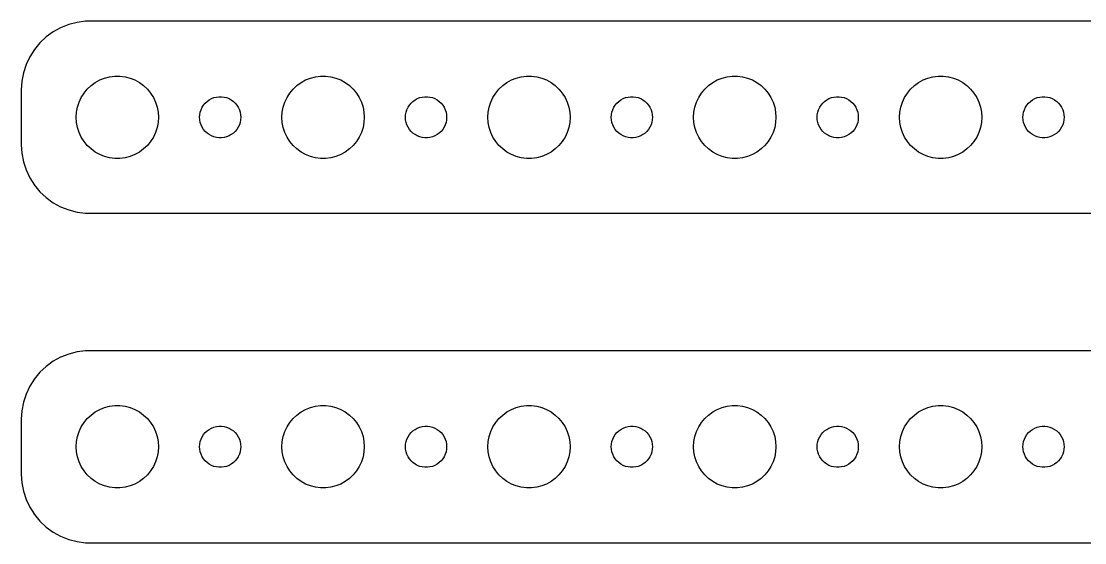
# Model space of a CAD drawing. Header units: metres. Extents: x -164 to 164, y 41 to 79.
# Drawn here: x -164.5 to -87, y 41 to 79 of the extents above; entities that cross this region are included whole.
import ezdxf

# ---------------------------------------------------------------- set-up
doc = ezdxf.new("R2010")
doc.units = ezdxf.units.M

msp = doc.modelspace()

# ---------------------------------------------------------------- linework, layer by layer
for p, q in [((-161.629, 78.5241), (-162.179, 78.2216)), ((-161.045, 78.7553), (-161.629, 78.5241)), ((-160.437, 78.9114), (-161.045, 78.7553)), ((-159.814, 78.9901), (-160.437, 78.9114)), ((159.814, 78.9901), (-159.814, 78.9901)), ((-162.687, 77.8526), (-163.145, 77.4227)), ((-162.179, 78.2216), (-162.687, 77.8526)), ((-163.545, 76.9389), (-163.882, 76.4088)), ((-163.145, 77.4227), (-163.545, 76.9389)), ((-163.882, 76.4088), (-164.149, 75.8406)), ((-164.343, 75.2434), (-164.461, 74.6267)), ((-164.149, 75.8406), (-164.343, 75.2434)), ((-164.461, 74.6267), (-164.5, 74)), ((-159.412, 74.3115), (-159.107, 74.533)), ((-159.107, 74.533), (-158.777, 74.7145)), ((-158.777, 74.7145), (-158.427, 74.8532)), ((-158.427, 74.8532), (-158.062, 74.9469)), ((-158.062, 74.9469), (-157.688, 74.9941)), ((-157.688, 74.9941), (-157.312, 74.9941)), ((-157.312, 74.9941), (-156.938, 74.9469)), ((-156.938, 74.9469), (-156.573, 74.8532)), ((-156.573, 74.8532), (-156.223, 74.7145)), ((-156.223, 74.7145), (-155.893, 74.533)), ((-155.893, 74.533), (-155.588, 74.3115)), ((-144.412, 74.3115), (-144.107, 74.533)), ((-144.107, 74.533), (-143.777, 74.7145)), ((-143.777, 74.7145), (-143.427, 74.8532)), ((-143.427, 74.8532), (-143.062, 74.9469)), ((-143.062, 74.9469), (-142.688, 74.9941)), ((-142.688, 74.9941), (-142.312, 74.9941)), ((-142.312, 74.9941), (-141.938, 74.9469)), ((-141.938, 74.9469), (-141.573, 74.8532)), ((-141.573, 74.8532), (-141.223, 74.7145)), ((-141.223, 74.7145), (-140.893, 74.533)), ((-140.893, 74.533), (-140.588, 74.3115)), ((-129.412, 74.3115), (-129.107, 74.533)), ((-129.107, 74.533), (-128.777, 74.7145)), ((-128.777, 74.7145), (-128.427, 74.8532)), ((-128.427, 74.8532), (-128.062, 74.9469)), ((-128.062, 74.9469), (-127.688, 74.9941)), ((-127.688, 74.9941), (-127.312, 74.9941)), ((-127.312, 74.9941), (-126.938, 74.9469)), ((-126.938, 74.9469), (-126.573, 74.8532)), ((-126.573, 74.8532), (-126.223, 74.7145)), ((-126.223, 74.7145), (-125.893, 74.533)), ((-125.893, 74.533), (-125.588, 74.3115)), ((-114.412, 74.3115), (-114.107, 74.533)), ((-114.107, 74.533), (-113.777, 74.7145)), ((-113.777, 74.7145), (-113.427, 74.8532)), ((-113.427, 74.8532), (-113.062, 74.9469)), ((-113.062, 74.9469), (-112.688, 74.9941)), ((-112.688, 74.9941), (-112.312, 74.9941)), ((-112.312, 74.9941), (-111.938, 74.9469)), ((-111.938, 74.9469), (-111.573, 74.8532)), ((-111.573, 74.8532), (-111.223, 74.7145)), ((-111.223, 74.7145), (-110.893, 74.533)), ((-110.893, 74.533), (-110.588, 74.3115)), ((-99.4123, 74.3115), (-99.1075, 74.533)), ((-99.1075, 74.533), (-98.7773, 74.7145)), ((-98.7773, 74.7145), (-98.427, 74.8532)), ((-98.427, 74.8532), (-98.0621, 74.9469)), ((-98.0621, 74.9469), (-97.6884, 74.9941)), ((-97.6884, 74.9941), (-97.3116, 74.9941)), ((-97.3116, 74.9941), (-96.9379, 74.9469)), ((-96.9379, 74.9469), (-96.573, 74.8532)), ((-96.573, 74.8532), (-96.2227, 74.7145)), ((-96.2227, 74.7145), (-95.8925, 74.533)), ((-95.8925, 74.533), (-95.5877, 74.3115)), ((-164.5, 74), (-164.5, 70)), ((-160.129, 73.4453), (-159.927, 73.7634)), ((-159.927, 73.7634), (-159.687, 74.0536)), ((-159.687, 74.0536), (-159.412, 74.3115)), ((-155.588, 74.3115), (-155.313, 74.0536)), ((-155.313, 74.0536), (-155.073, 73.7634)), ((-155.073, 73.7634), (-154.871, 73.4453)), ((-145.129, 73.4453), (-144.927, 73.7634)), ((-144.927, 73.7634), (-144.687, 74.0536)), ((-144.687, 74.0536), (-144.412, 74.3115)), ((-140.588, 74.3115), (-140.313, 74.0536)), ((-140.313, 74.0536), (-140.073, 73.7634)), ((-140.073, 73.7634), (-139.871, 73.4453)), ((-130.129, 73.4453), (-129.927, 73.7634)), ((-129.927, 73.7634), (-129.687, 74.0536)), ((-129.687, 74.0536), (-129.412, 74.3115)), ((-125.588, 74.3115), (-125.313, 74.0536)), ((-125.313, 74.0536), (-125.073, 73.7634)), ((-125.073, 73.7634), (-124.871, 73.4453)), ((-115.129, 73.4453), (-114.927, 73.7634)), ((-114.927, 73.7634), (-114.687, 74.0536)), ((-114.687, 74.0536), (-114.412, 74.3115)), ((-110.588, 74.3115), (-110.313, 74.0536)), ((-110.313, 74.0536), (-110.073, 73.7634)), ((-110.073, 73.7634), (-109.871, 73.4453)), ((-100.129, 73.4453), (-99.927, 73.7634)), ((-99.927, 73.7634), (-99.6869, 74.0536)), ((-99.6869, 74.0536), (-99.4123, 74.3115)), ((-95.5877, 74.3115), (-95.3131, 74.0536)), ((-95.3131, 74.0536), (-95.073, 73.7634)), ((-95.073, 73.7634), (-94.8711, 73.4453)), ((-160.406, 72.7461), (-160.289, 73.1044)), ((-160.289, 73.1044), (-160.129, 73.4453)), ((-154.871, 73.4453), (-154.711, 73.1044)), ((-154.711, 73.1044), (-154.594, 72.7461)), ((-151.314, 72.7226), (-151.214, 72.8817)), ((-151.214, 72.8817), (-151.093, 73.0268)), ((-151.093, 73.0268), (-150.956, 73.1558)), ((-150.956, 73.1558), (-150.804, 73.2665)), ((-150.804, 73.2665), (-150.639, 73.3572)), ((-150.639, 73.3572), (-150.464, 73.4266)), ((-150.464, 73.4266), (-150.281, 73.4734)), ((-150.281, 73.4734), (-150.094, 73.497)), ((-150.094, 73.497), (-149.906, 73.497)), ((-149.906, 73.497), (-149.719, 73.4734)), ((-149.719, 73.4734), (-149.536, 73.4266)), ((-149.536, 73.4266), (-149.361, 73.3572)), ((-149.361, 73.3572), (-149.196, 73.2665)), ((-149.196, 73.2665), (-149.044, 73.1558)), ((-149.044, 73.1558), (-148.907, 73.0268)), ((-148.907, 73.0268), (-148.786, 72.8817)), ((-148.786, 72.8817), (-148.686, 72.7226)), ((-145.406, 72.7461), (-145.289, 73.1044)), ((-145.289, 73.1044), (-145.129, 73.4453)), ((-139.871, 73.4453), (-139.711, 73.1044)), ((-139.711, 73.1044), (-139.594, 72.7461)), ((-136.314, 72.7226), (-136.214, 72.8817)), ((-136.214, 72.8817), (-136.093, 73.0268)), ((-136.093, 73.0268), (-135.956, 73.1558)), ((-135.956, 73.1558), (-135.804, 73.2665)), ((-135.804, 73.2665), (-135.639, 73.3572)), ((-135.639, 73.3572), (-135.464, 73.4266)), ((-135.464, 73.4266), (-135.281, 73.4734)), ((-135.281, 73.4734), (-135.094, 73.497)), ((-135.094, 73.497), (-134.906, 73.497)), ((-134.906, 73.497), (-134.719, 73.4734)), ((-134.719, 73.4734), (-134.536, 73.4266)), ((-134.536, 73.4266), (-134.361, 73.3572)), ((-134.361, 73.3572), (-134.196, 73.2665)), ((-134.196, 73.2665), (-134.044, 73.1558)), ((-134.044, 73.1558), (-133.907, 73.0268)), ((-133.907, 73.0268), (-133.786, 72.8817)), ((-133.786, 72.8817), (-133.686, 72.7226)), ((-130.406, 72.7461), (-130.289, 73.1044)), ((-130.289, 73.1044), (-130.129, 73.4453)), ((-124.871, 73.4453), (-124.711, 73.1044)), ((-124.711, 73.1044), (-124.594, 72.7461)), ((-121.314, 72.7226), (-121.214, 72.8817)), ((-121.214, 72.8817), (-121.093, 73.0268)), ((-121.093, 73.0268), (-120.956, 73.1558)), ((-120.956, 73.1558), (-120.804, 73.2665)), ((-120.804, 73.2665), (-120.639, 73.3572)), ((-120.639, 73.3572), (-120.464, 73.4266)), ((-120.464, 73.4266), (-120.281, 73.4734)), ((-120.281, 73.4734), (-120.094, 73.497)), ((-120.094, 73.497), (-119.906, 73.497)), ((-119.906, 73.497), (-119.719, 73.4734)), ((-119.719, 73.4734), (-119.536, 73.4266)), ((-119.536, 73.4266), (-119.361, 73.3572)), ((-119.361, 73.3572), (-119.196, 73.2665)), ((-119.196, 73.2665), (-119.044, 73.1558)), ((-119.044, 73.1558), (-118.907, 73.0268)), ((-118.907, 73.0268), (-118.786, 72.8817)), ((-118.786, 72.8817), (-118.686, 72.7226)), ((-115.406, 72.7461), (-115.289, 73.1044)), ((-115.289, 73.1044), (-115.129, 73.4453)), ((-109.871, 73.4453), (-109.711, 73.1044)), ((-109.711, 73.1044), (-109.594, 72.7461)), ((-106.314, 72.7226), (-106.214, 72.8817)), ((-106.214, 72.8817), (-106.093, 73.0268)), ((-106.093, 73.0268), (-105.956, 73.1558)), ((-105.956, 73.1558), (-105.804, 73.2665)), ((-105.804, 73.2665), (-105.639, 73.3572)), ((-105.639, 73.3572), (-105.464, 73.4266)), ((-105.464, 73.4266), (-105.281, 73.4734)), ((-105.281, 73.4734), (-105.094, 73.497)), ((-105.094, 73.497), (-104.906, 73.497)), ((-104.906, 73.497), (-104.719, 73.4734)), ((-104.719, 73.4734), (-104.536, 73.4266)), ((-104.536, 73.4266), (-104.361, 73.3572)), ((-104.361, 73.3572), (-104.196, 73.2665)), ((-104.196, 73.2665), (-104.044, 73.1558)), ((-104.044, 73.1558), (-103.907, 73.0268)), ((-103.907, 73.0268), (-103.786, 72.8817)), ((-103.786, 72.8817), (-103.686, 72.7226)), ((-100.406, 72.7461), (-100.289, 73.1044)), ((-100.289, 73.1044), (-100.129, 73.4453)), ((-94.8711, 73.4453), (-94.7107, 73.1044)), ((-94.7107, 73.1044), (-94.5943, 72.7461)), ((-91.3145, 72.7226), (-91.2135, 72.8817)), ((-91.2135, 72.8817), (-91.0934, 73.0268)), ((-91.0934, 73.0268), (-90.9561, 73.1558)), ((-90.9561, 73.1558), (-90.8037, 73.2665)), ((-90.8037, 73.2665), (-90.6387, 73.3572)), ((-90.6387, 73.3572), (-90.4635, 73.4266)), ((-90.4635, 73.4266), (-90.2811, 73.4734)), ((-90.2811, 73.4734), (-90.0942, 73.497)), ((-90.0942, 73.497), (-89.9058, 73.497)), ((-89.9058, 73.497), (-89.7189, 73.4734)), ((-89.7189, 73.4734), (-89.5365, 73.4266)), ((-89.5365, 73.4266), (-89.3613, 73.3572)), ((-89.3613, 73.3572), (-89.1963, 73.2665)), ((-89.1963, 73.2665), (-89.0439, 73.1558)), ((-89.0439, 73.1558), (-88.9065, 73.0268)), ((-88.9065, 73.0268), (-88.7865, 72.8817)), ((-88.7865, 72.8817), (-88.6855, 72.7226)), ((-160.5, 72), (-160.476, 72.376)), ((-160.476, 72.376), (-160.406, 72.7461)), ((-154.594, 72.7461), (-154.524, 72.376)), ((-154.524, 72.376), (-154.5, 72)), ((-151.5, 72), (-151.488, 72.188)), ((-151.488, 72.188), (-151.453, 72.373)), ((-151.453, 72.373), (-151.395, 72.5522)), ((-151.395, 72.5522), (-151.314, 72.7226)), ((-148.686, 72.7226), (-148.605, 72.5522)), ((-148.605, 72.5522), (-148.547, 72.373)), ((-148.547, 72.373), (-148.512, 72.188)), ((-148.512, 72.188), (-148.5, 72)), ((-145.5, 72), (-145.476, 72.376)), ((-145.476, 72.376), (-145.406, 72.7461)), ((-139.594, 72.7461), (-139.524, 72.376)), ((-139.524, 72.376), (-139.5, 72)), ((-136.5, 72), (-136.488, 72.188)), ((-136.488, 72.188), (-136.453, 72.373)), ((-136.453, 72.373), (-136.395, 72.5522)), ((-136.395, 72.5522), (-136.314, 72.7226)), ((-133.686, 72.7226), (-133.605, 72.5522)), ((-133.605, 72.5522), (-133.547, 72.373)), ((-133.547, 72.373), (-133.512, 72.188)), ((-133.512, 72.188), (-133.5, 72)), ((-130.5, 72), (-130.476, 72.376)), ((-130.476, 72.376), (-130.406, 72.7461)), ((-124.594, 72.7461), (-124.524, 72.376)), ((-124.524, 72.376), (-124.5, 72)), ((-121.5, 72), (-121.488, 72.188)), ((-121.488, 72.188), (-121.453, 72.373)), ((-121.453, 72.373), (-121.395, 72.5522)), ((-121.395, 72.5522), (-121.314, 72.7226)), ((-118.686, 72.7226), (-118.605, 72.5522)), ((-118.605, 72.5522), (-118.547, 72.373)), ((-118.547, 72.373), (-118.512, 72.188)), ((-118.512, 72.188), (-118.5, 72)), ((-115.5, 72), (-115.476, 72.376)), ((-115.476, 72.376), (-115.406, 72.7461)), ((-109.594, 72.7461), (-109.524, 72.376)), ((-109.524, 72.376), (-109.5, 72)), ((-106.5, 72), (-106.488, 72.188)), ((-106.488, 72.188), (-106.453, 72.373)), ((-106.453, 72.373), (-106.395, 72.5522)), ((-106.395, 72.5522), (-106.314, 72.7226)), ((-103.686, 72.7226), (-103.605, 72.5522)), ((-103.605, 72.5522), (-103.547, 72.373)), ((-103.547, 72.373), (-103.512, 72.188)), ((-103.512, 72.188), (-103.5, 72)), ((-100.5, 72), (-100.476, 72.376)), ((-100.476, 72.376), (-100.406, 72.7461)), ((-94.5943, 72.7461), (-94.5237, 72.376)), ((-94.5237, 72.376), (-94.5, 72)), ((-91.5, 72), (-91.4882, 72.188)), ((-91.4882, 72.188), (-91.4529, 72.373)), ((-91.4529, 72.373), (-91.3947, 72.5522)), ((-91.3947, 72.5522), (-91.3145, 72.7226)), ((-88.6855, 72.7226), (-88.6053, 72.5522)), ((-88.6053, 72.5522), (-88.5471, 72.373)), ((-88.5471, 72.373), (-88.5118, 72.188)), ((-88.5118, 72.188), (-88.5, 72)), ((-160.476, 71.624), (-160.5, 72)), ((-160.406, 71.2539), (-160.476, 71.624)), ((-154.524, 71.624), (-154.594, 71.2539)), ((-154.5, 72), (-154.524, 71.624)), ((-151.488, 71.812), (-151.5, 72)), ((-151.453, 71.627), (-151.488, 71.812)), ((-151.395, 71.4478), (-151.453, 71.627)), ((-151.314, 71.2774), (-151.395, 71.4478)), ((-148.605, 71.4478), (-148.686, 71.2774)), ((-148.547, 71.627), (-148.605, 71.4478)), ((-148.512, 71.812), (-148.547, 71.627)), ((-148.5, 72), (-148.512, 71.812)), ((-145.476, 71.624), (-145.5, 72)), ((-145.406, 71.2539), (-145.476, 71.624)), ((-139.524, 71.624), (-139.594, 71.2539)), ((-139.5, 72), (-139.524, 71.624)), ((-136.488, 71.812), (-136.5, 72)), ((-136.453, 71.627), (-136.488, 71.812)), ((-136.395, 71.4478), (-136.453, 71.627)), ((-136.314, 71.2774), (-136.395, 71.4478)), ((-133.605, 71.4478), (-133.686, 71.2774)), ((-133.547, 71.627), (-133.605, 71.4478)), ((-133.512, 71.812), (-133.547, 71.627)), ((-133.5, 72), (-133.512, 71.812)), ((-130.476, 71.624), (-130.5, 72)), ((-130.406, 71.2539), (-130.476, 71.624)), ((-124.524, 71.624), (-124.594, 71.2539)), ((-124.5, 72), (-124.524, 71.624)), ((-121.488, 71.812), (-121.5, 72)), ((-121.453, 71.627), (-121.488, 71.812)), ((-121.395, 71.4478), (-121.453, 71.627)), ((-121.314, 71.2774), (-121.395, 71.4478)), ((-118.605, 71.4478), (-118.686, 71.2774)), ((-118.547, 71.627), (-118.605, 71.4478)), ((-118.512, 71.812), (-118.547, 71.627)), ((-118.5, 72), (-118.512, 71.812)), ((-115.476, 71.624), (-115.5, 72)), ((-115.406, 71.2539), (-115.476, 71.624)), ((-109.524, 71.624), (-109.594, 71.2539)), ((-109.5, 72), (-109.524, 71.624)), ((-106.488, 71.812), (-106.5, 72)), ((-106.453, 71.627), (-106.488, 71.812)), ((-106.395, 71.4478), (-106.453, 71.627)), ((-106.314, 71.2774), (-106.395, 71.4478)), ((-103.605, 71.4478), (-103.686, 71.2774)), ((-103.547, 71.627), (-103.605, 71.4478)), ((-103.512, 71.812), (-103.547, 71.627)), ((-103.5, 72), (-103.512, 71.812)), ((-100.476, 71.624), (-100.5, 72)), ((-100.406, 71.2539), (-100.476, 71.624)), ((-94.5237, 71.624), (-94.5943, 71.2539)), ((-94.5, 72), (-94.5237, 71.624)), ((-91.4882, 71.812), (-91.5, 72)), ((-91.4529, 71.627), (-91.4882, 71.812)), ((-91.3947, 71.4478), (-91.4529, 71.627)), ((-91.3145, 71.2774), (-91.3947, 71.4478)), ((-88.6053, 71.4478), (-88.6855, 71.2774)), ((-88.5471, 71.627), (-88.6053, 71.4478)), ((-88.5118, 71.812), (-88.5471, 71.627)), ((-88.5, 72), (-88.5118, 71.812)), ((-160.289, 70.8956), (-160.406, 71.2539)), ((-160.129, 70.5547), (-160.289, 70.8956)), ((-159.927, 70.2366), (-160.129, 70.5547)), ((-154.871, 70.5547), (-155.073, 70.2366)), ((-154.711, 70.8956), (-154.871, 70.5547)), ((-154.594, 71.2539), (-154.711, 70.8956)), ((-151.214, 71.1183), (-151.314, 71.2774)), ((-151.093, 70.9732), (-151.214, 71.1183)), ((-150.956, 70.8442), (-151.093, 70.9732)), ((-150.804, 70.7335), (-150.956, 70.8442)), ((-150.639, 70.6428), (-150.804, 70.7335)), ((-150.464, 70.5734), (-150.639, 70.6428)), ((-150.281, 70.5266), (-150.464, 70.5734)), ((-150.094, 70.503), (-150.281, 70.5266)), ((-149.719, 70.5266), (-149.906, 70.503)), ((-149.536, 70.5734), (-149.719, 70.5266)), ((-149.361, 70.6428), (-149.536, 70.5734)), ((-149.196, 70.7335), (-149.361, 70.6428)), ((-149.044, 70.8442), (-149.196, 70.7335)), ((-148.907, 70.9732), (-149.044, 70.8442)), ((-148.786, 71.1183), (-148.907, 70.9732)), ((-148.686, 71.2774), (-148.786, 71.1183)), ((-145.289, 70.8956), (-145.406, 71.2539)), ((-145.129, 70.5547), (-145.289, 70.8956)), ((-144.927, 70.2366), (-145.129, 70.5547)), ((-139.871, 70.5547), (-140.073, 70.2366)), ((-139.711, 70.8956), (-139.871, 70.5547)), ((-139.594, 71.2539), (-139.711, 70.8956)), ((-136.214, 71.1183), (-136.314, 71.2774)), ((-136.093, 70.9732), (-136.214, 71.1183)), ((-135.956, 70.8442), (-136.093, 70.9732)), ((-135.804, 70.7335), (-135.956, 70.8442)), ((-135.639, 70.6428), (-135.804, 70.7335)), ((-135.464, 70.5734), (-135.639, 70.6428)), ((-135.281, 70.5266), (-135.464, 70.5734)), ((-135.094, 70.503), (-135.281, 70.5266)), ((-134.719, 70.5266), (-134.906, 70.503)), ((-134.536, 70.5734), (-134.719, 70.5266)), ((-134.361, 70.6428), (-134.536, 70.5734)), ((-134.196, 70.7335), (-134.361, 70.6428)), ((-134.044, 70.8442), (-134.196, 70.7335)), ((-133.907, 70.9732), (-134.044, 70.8442)), ((-133.786, 71.1183), (-133.907, 70.9732)), ((-133.686, 71.2774), (-133.786, 71.1183)), ((-130.289, 70.8956), (-130.406, 71.2539)), ((-130.129, 70.5547), (-130.289, 70.8956)), ((-129.927, 70.2366), (-130.129, 70.5547)), ((-124.871, 70.5547), (-125.073, 70.2366)), ((-124.711, 70.8956), (-124.871, 70.5547)), ((-124.594, 71.2539), (-124.711, 70.8956)), ((-121.214, 71.1183), (-121.314, 71.2774)), ((-121.093, 70.9732), (-121.214, 71.1183)), ((-120.956, 70.8442), (-121.093, 70.9732)), ((-120.804, 70.7335), (-120.956, 70.8442)), ((-120.639, 70.6428), (-120.804, 70.7335)), ((-120.464, 70.5734), (-120.639, 70.6428)), ((-120.281, 70.5266), (-120.464, 70.5734)), ((-120.094, 70.503), (-120.281, 70.5266)), ((-119.719, 70.5266), (-119.906, 70.503)), ((-119.536, 70.5734), (-119.719, 70.5266)), ((-119.361, 70.6428), (-119.536, 70.5734)), ((-119.196, 70.7335), (-119.361, 70.6428)), ((-119.044, 70.8442), (-119.196, 70.7335)), ((-118.907, 70.9732), (-119.044, 70.8442)), ((-118.786, 71.1183), (-118.907, 70.9732)), ((-118.686, 71.2774), (-118.786, 71.1183)), ((-115.289, 70.8956), (-115.406, 71.2539)), ((-115.129, 70.5547), (-115.289, 70.8956)), ((-114.927, 70.2366), (-115.129, 70.5547)), ((-109.871, 70.5547), (-110.073, 70.2366)), ((-109.711, 70.8956), (-109.871, 70.5547)), ((-109.594, 71.2539), (-109.711, 70.8956)), ((-106.214, 71.1183), (-106.314, 71.2774)), ((-106.093, 70.9732), (-106.214, 71.1183)), ((-105.956, 70.8442), (-106.093, 70.9732)), ((-105.804, 70.7335), (-105.956, 70.8442)), ((-105.639, 70.6428), (-105.804, 70.7335)), ((-105.464, 70.5734), (-105.639, 70.6428)), ((-105.281, 70.5266), (-105.464, 70.5734)), ((-105.094, 70.503), (-105.281, 70.5266)), ((-104.719, 70.5266), (-104.906, 70.503)), ((-104.536, 70.5734), (-104.719, 70.5266)), ((-104.361, 70.6428), (-104.536, 70.5734)), ((-104.196, 70.7335), (-104.361, 70.6428)), ((-104.044, 70.8442), (-104.196, 70.7335)), ((-103.907, 70.9732), (-104.044, 70.8442)), ((-103.786, 71.1183), (-103.907, 70.9732)), ((-103.686, 71.2774), (-103.786, 71.1183)), ((-100.289, 70.8956), (-100.406, 71.2539)), ((-100.129, 70.5547), (-100.289, 70.8956)), ((-99.927, 70.2366), (-100.129, 70.5547)), ((-94.8711, 70.5547), (-95.073, 70.2366)), ((-94.7107, 70.8956), (-94.8711, 70.5547)), ((-94.5943, 71.2539), (-94.7107, 70.8956)), ((-91.2135, 71.1183), (-91.3145, 71.2774)), ((-91.0934, 70.9732), (-91.2135, 71.1183)), ((-90.9561, 70.8442), (-91.0934, 70.9732)), ((-90.8037, 70.7335), (-90.9561, 70.8442)), ((-90.6387, 70.6428), (-90.8037, 70.7335)), ((-90.4635, 70.5734), (-90.6387, 70.6428)), ((-90.2811, 70.5266), (-90.4635, 70.5734)), ((-90.0942, 70.503), (-90.2811, 70.5266)), ((-89.7189, 70.5266), (-89.9058, 70.503)), ((-89.5365, 70.5734), (-89.7189, 70.5266)), ((-89.3613, 70.6428), (-89.5365, 70.5734)), ((-89.1963, 70.7335), (-89.3613, 70.6428)), ((-89.0439, 70.8442), (-89.1963, 70.7335)), ((-88.9065, 70.9732), (-89.0439, 70.8442)), ((-88.7865, 71.1183), (-88.9065, 70.9732)), ((-88.6855, 71.2774), (-88.7865, 71.1183)), ((-164.5, 70), (-164.461, 69.3733)), ((-159.687, 69.9464), (-159.927, 70.2366)), ((-159.412, 69.6885), (-159.687, 69.9464)), ((-155.313, 69.9464), (-155.588, 69.6885)), ((-155.073, 70.2366), (-155.313, 69.9464)), ((-149.906, 70.503), (-150.094, 70.503)), ((-144.687, 69.9464), (-144.927, 70.2366)), ((-144.412, 69.6885), (-144.687, 69.9464)), ((-140.313, 69.9464), (-140.588, 69.6885)), ((-140.073, 70.2366), (-140.313, 69.9464)), ((-134.906, 70.503), (-135.094, 70.503)), ((-129.687, 69.9464), (-129.927, 70.2366)), ((-129.412, 69.6885), (-129.687, 69.9464)), ((-125.313, 69.9464), (-125.588, 69.6885)), ((-125.073, 70.2366), (-125.313, 69.9464)), ((-119.906, 70.503), (-120.094, 70.503)), ((-114.687, 69.9464), (-114.927, 70.2366)), ((-114.412, 69.6885), (-114.687, 69.9464)), ((-110.313, 69.9464), (-110.588, 69.6885)), ((-110.073, 70.2366), (-110.313, 69.9464)), ((-104.906, 70.503), (-105.094, 70.503)), ((-99.6869, 69.9464), (-99.927, 70.2366)), ((-99.4123, 69.6885), (-99.6869, 69.9464)), ((-95.3131, 69.9464), (-95.5877, 69.6885)), ((-95.073, 70.2366), (-95.3131, 69.9464)), ((-89.9058, 70.503), (-90.0942, 70.503)), ((-164.461, 69.3733), (-164.343, 68.7566)), ((-159.107, 69.467), (-159.412, 69.6885)), ((-158.777, 69.2855), (-159.107, 69.467)), ((-158.427, 69.1468), (-158.777, 69.2855)), ((-158.062, 69.0531), (-158.427, 69.1468)), ((-157.688, 69.0059), (-158.062, 69.0531)), ((-157.312, 69.0059), (-157.688, 69.0059)), ((-156.938, 69.0531), (-157.312, 69.0059)), ((-156.573, 69.1468), (-156.938, 69.0531)), ((-156.223, 69.2855), (-156.573, 69.1468)), ((-155.893, 69.467), (-156.223, 69.2855)), ((-155.588, 69.6885), (-155.893, 69.467)), ((-144.107, 69.467), (-144.412, 69.6885)), ((-143.777, 69.2855), (-144.107, 69.467)), ((-143.427, 69.1468), (-143.777, 69.2855)), ((-143.062, 69.0531), (-143.427, 69.1468)), ((-142.688, 69.0059), (-143.062, 69.0531)), ((-142.312, 69.0059), (-142.688, 69.0059)), ((-141.938, 69.0531), (-142.312, 69.0059)), ((-141.573, 69.1468), (-141.938, 69.0531)), ((-141.223, 69.2855), (-141.573, 69.1468)), ((-140.893, 69.467), (-141.223, 69.2855)), ((-140.588, 69.6885), (-140.893, 69.467)), ((-129.107, 69.467), (-129.412, 69.6885)), ((-128.777, 69.2855), (-129.107, 69.467)), ((-128.427, 69.1468), (-128.777, 69.2855)), ((-128.062, 69.0531), (-128.427, 69.1468)), ((-127.688, 69.0059), (-128.062, 69.0531)), ((-127.312, 69.0059), (-127.688, 69.0059)), ((-126.938, 69.0531), (-127.312, 69.0059)), ((-126.573, 69.1468), (-126.938, 69.0531)), ((-126.223, 69.2855), (-126.573, 69.1468)), ((-125.893, 69.467), (-126.223, 69.2855)), ((-125.588, 69.6885), (-125.893, 69.467)), ((-114.107, 69.467), (-114.412, 69.6885)), ((-113.777, 69.2855), (-114.107, 69.467)), ((-113.427, 69.1468), (-113.777, 69.2855)), ((-113.062, 69.0531), (-113.427, 69.1468)), ((-112.688, 69.0059), (-113.062, 69.0531)), ((-112.312, 69.0059), (-112.688, 69.0059)), ((-111.938, 69.0531), (-112.312, 69.0059)), ((-111.573, 69.1468), (-111.938, 69.0531)), ((-111.223, 69.2855), (-111.573, 69.1468)), ((-110.893, 69.467), (-111.223, 69.2855)), ((-110.588, 69.6885), (-110.893, 69.467)), ((-99.1075, 69.467), (-99.4123, 69.6885)), ((-98.7773, 69.2855), (-99.1075, 69.467)), ((-98.427, 69.1468), (-98.7773, 69.2855)), ((-98.0621, 69.0531), (-98.427, 69.1468)), ((-97.6884, 69.0059), (-98.0621, 69.0531)), ((-97.3116, 69.0059), (-97.6884, 69.0059)), ((-96.9379, 69.0531), (-97.3116, 69.0059)), ((-96.573, 69.1468), (-96.9379, 69.0531)), ((-96.2227, 69.2855), (-96.573, 69.1468)), ((-95.8925, 69.467), (-96.2227, 69.2855)), ((-95.5877, 69.6885), (-95.8925, 69.467)), ((-164.343, 68.7566), (-164.149, 68.1594)), ((-164.149, 68.1594), (-163.882, 67.5912)), ((-163.882, 67.5912), (-163.545, 67.0611)), ((-163.545, 67.0611), (-163.145, 66.5773)), ((-163.145, 66.5773), (-162.687, 66.1474)), ((-162.687, 66.1474), (-162.179, 65.7784)), ((-162.179, 65.7784), (-161.629, 65.4759)), ((-161.629, 65.4759), (-161.045, 65.2447)), ((-161.045, 65.2447), (-160.437, 65.0886)), ((-160.437, 65.0886), (-159.814, 65.0099)), ((-159.814, 65.0099), (159.814, 65.0099)), ((-161.629, 54.5241), (-162.179, 54.2216)), ((-161.045, 54.7553), (-161.629, 54.5241)), ((-160.437, 54.9114), (-161.045, 54.7553)), ((-159.814, 54.9901), (-160.437, 54.9114)), ((159.814, 54.9901), (-159.814, 54.9901)), ((-162.687, 53.8526), (-163.145, 53.4227)), ((-162.179, 54.2216), (-162.687, 53.8526)), ((-163.545, 52.9389), (-163.882, 52.4088)), ((-163.145, 53.4227), (-163.545, 52.9389)), ((-163.882, 52.4088), (-164.149, 51.8406)), ((-164.343, 51.2434), (-164.461, 50.6267)), ((-164.149, 51.8406), (-164.343, 51.2434)), ((-164.461, 50.6267), (-164.5, 50)), ((-159.412, 50.3115), (-159.107, 50.533)), ((-159.107, 50.533), (-158.777, 50.7145)), ((-158.777, 50.7145), (-158.427, 50.8532)), ((-158.427, 50.8532), (-158.062, 50.9469)), ((-158.062, 50.9469), (-157.688, 50.9941)), ((-157.688, 50.9941), (-157.312, 50.9941)), ((-157.312, 50.9941), (-156.938, 50.9469)), ((-156.938, 50.9469), (-156.573, 50.8532)), ((-156.573, 50.8532), (-156.223, 50.7145)), ((-156.223, 50.7145), (-155.893, 50.533)), ((-155.893, 50.533), (-155.588, 50.3115)), ((-144.412, 50.3115), (-144.107, 50.533)), ((-144.107, 50.533), (-143.777, 50.7145)), ((-143.777, 50.7145), (-143.427, 50.8532)), ((-143.427, 50.8532), (-143.062, 50.9469)), ((-143.062, 50.9469), (-142.688, 50.9941)), ((-142.688, 50.9941), (-142.312, 50.9941)), ((-142.312, 50.9941), (-141.938, 50.9469)), ((-141.938, 50.9469), (-141.573, 50.8532)), ((-141.573, 50.8532), (-141.223, 50.7145)), ((-141.223, 50.7145), (-140.893, 50.533)), ((-140.893, 50.533), (-140.588, 50.3115)), ((-129.412, 50.3115), (-129.107, 50.533)), ((-129.107, 50.533), (-128.777, 50.7145)), ((-128.777, 50.7145), (-128.427, 50.8532)), ((-128.427, 50.8532), (-128.062, 50.9469)), ((-128.062, 50.9469), (-127.688, 50.9941)), ((-127.688, 50.9941), (-127.312, 50.9941)), ((-127.312, 50.9941), (-126.938, 50.9469)), ((-126.938, 50.9469), (-126.573, 50.8532)), ((-126.573, 50.8532), (-126.223, 50.7145)), ((-126.223, 50.7145), (-125.893, 50.533)), ((-125.893, 50.533), (-125.588, 50.3115)), ((-114.412, 50.3115), (-114.107, 50.533)), ((-114.107, 50.533), (-113.777, 50.7145)), ((-113.777, 50.7145), (-113.427, 50.8532)), ((-113.427, 50.8532), (-113.062, 50.9469)), ((-113.062, 50.9469), (-112.688, 50.9941)), ((-112.688, 50.9941), (-112.312, 50.9941)), ((-112.312, 50.9941), (-111.938, 50.9469)), ((-111.938, 50.9469), (-111.573, 50.8532)), ((-111.573, 50.8532), (-111.223, 50.7145)), ((-111.223, 50.7145), (-110.893, 50.533)), ((-110.893, 50.533), (-110.588, 50.3115)), ((-99.4123, 50.3115), (-99.1075, 50.533)), ((-99.1075, 50.533), (-98.7773, 50.7145)), ((-98.7773, 50.7145), (-98.427, 50.8532)), ((-98.427, 50.8532), (-98.0621, 50.9469)), ((-98.0621, 50.9469), (-97.6884, 50.9941)), ((-97.6884, 50.9941), (-97.3116, 50.9941)), ((-97.3116, 50.9941), (-96.9379, 50.9469)), ((-96.9379, 50.9469), (-96.573, 50.8532)), ((-96.573, 50.8532), (-96.2227, 50.7145)), ((-96.2227, 50.7145), (-95.8925, 50.533)), ((-95.8925, 50.533), (-95.5877, 50.3115)), ((-164.5, 50), (-164.5, 46)), ((-160.129, 49.4453), (-159.927, 49.7634)), ((-159.927, 49.7634), (-159.687, 50.0536)), ((-159.687, 50.0536), (-159.412, 50.3115)), ((-155.588, 50.3115), (-155.313, 50.0536)), ((-155.313, 50.0536), (-155.073, 49.7634)), ((-155.073, 49.7634), (-154.871, 49.4453)), ((-145.129, 49.4453), (-144.927, 49.7634)), ((-144.927, 49.7634), (-144.687, 50.0536)), ((-144.687, 50.0536), (-144.412, 50.3115)), ((-140.588, 50.3115), (-140.313, 50.0536)), ((-140.313, 50.0536), (-140.073, 49.7634)), ((-140.073, 49.7634), (-139.871, 49.4453)), ((-130.129, 49.4453), (-129.927, 49.7634)), ((-129.927, 49.7634), (-129.687, 50.0536)), ((-129.687, 50.0536), (-129.412, 50.3115)), ((-125.588, 50.3115), (-125.313, 50.0536)), ((-125.313, 50.0536), (-125.073, 49.7634)), ((-125.073, 49.7634), (-124.871, 49.4453)), ((-115.129, 49.4453), (-114.927, 49.7634)), ((-114.927, 49.7634), (-114.687, 50.0536)), ((-114.687, 50.0536), (-114.412, 50.3115)), ((-110.588, 50.3115), (-110.313, 50.0536)), ((-110.313, 50.0536), (-110.073, 49.7634)), ((-110.073, 49.7634), (-109.871, 49.4453)), ((-100.129, 49.4453), (-99.927, 49.7634)), ((-99.927, 49.7634), (-99.6869, 50.0536)), ((-99.6869, 50.0536), (-99.4123, 50.3115)), ((-95.5877, 50.3115), (-95.3131, 50.0536)), ((-95.3131, 50.0536), (-95.073, 49.7634)), ((-95.073, 49.7634), (-94.8711, 49.4453)), ((-160.406, 48.7461), (-160.289, 49.1044)), ((-160.289, 49.1044), (-160.129, 49.4453)), ((-154.871, 49.4453), (-154.711, 49.1044)), ((-154.711, 49.1044), (-154.594, 48.7461)), ((-151.314, 48.7226), (-151.214, 48.8817)), ((-151.214, 48.8817), (-151.093, 49.0268)), ((-151.093, 49.0268), (-150.956, 49.1558)), ((-150.956, 49.1558), (-150.804, 49.2665)), ((-150.804, 49.2665), (-150.639, 49.3572)), ((-150.639, 49.3572), (-150.464, 49.4266)), ((-150.464, 49.4266), (-150.281, 49.4734)), ((-150.281, 49.4734), (-150.094, 49.497)), ((-150.094, 49.497), (-149.906, 49.497)), ((-149.906, 49.497), (-149.719, 49.4734)), ((-149.719, 49.4734), (-149.536, 49.4266)), ((-149.536, 49.4266), (-149.361, 49.3572)), ((-149.361, 49.3572), (-149.196, 49.2665)), ((-149.196, 49.2665), (-149.044, 49.1558)), ((-149.044, 49.1558), (-148.907, 49.0268)), ((-148.907, 49.0268), (-148.786, 48.8817)), ((-148.786, 48.8817), (-148.686, 48.7226)), ((-145.406, 48.7461), (-145.289, 49.1044)), ((-145.289, 49.1044), (-145.129, 49.4453)), ((-139.871, 49.4453), (-139.711, 49.1044)), ((-139.711, 49.1044), (-139.594, 48.7461)), ((-136.314, 48.7226), (-136.214, 48.8817)), ((-136.214, 48.8817), (-136.093, 49.0268)), ((-136.093, 49.0268), (-135.956, 49.1558)), ((-135.956, 49.1558), (-135.804, 49.2665)), ((-135.804, 49.2665), (-135.639, 49.3572)), ((-135.639, 49.3572), (-135.464, 49.4266)), ((-135.464, 49.4266), (-135.281, 49.4734)), ((-135.281, 49.4734), (-135.094, 49.497)), ((-135.094, 49.497), (-134.906, 49.497)), ((-134.906, 49.497), (-134.719, 49.4734)), ((-134.719, 49.4734), (-134.536, 49.4266)), ((-134.536, 49.4266), (-134.361, 49.3572)), ((-134.361, 49.3572), (-134.196, 49.2665)), ((-134.196, 49.2665), (-134.044, 49.1558)), ((-134.044, 49.1558), (-133.907, 49.0268)), ((-133.907, 49.0268), (-133.786, 48.8817)), ((-133.786, 48.8817), (-133.686, 48.7226)), ((-130.406, 48.7461), (-130.289, 49.1044)), ((-130.289, 49.1044), (-130.129, 49.4453)), ((-124.871, 49.4453), (-124.711, 49.1044)), ((-124.711, 49.1044), (-124.594, 48.7461)), ((-121.314, 48.7226), (-121.214, 48.8817)), ((-121.214, 48.8817), (-121.093, 49.0268)), ((-121.093, 49.0268), (-120.956, 49.1558)), ((-120.956, 49.1558), (-120.804, 49.2665)), ((-120.804, 49.2665), (-120.639, 49.3572)), ((-120.639, 49.3572), (-120.464, 49.4266)), ((-120.464, 49.4266), (-120.281, 49.4734)), ((-120.281, 49.4734), (-120.094, 49.497)), ((-120.094, 49.497), (-119.906, 49.497)), ((-119.906, 49.497), (-119.719, 49.4734)), ((-119.719, 49.4734), (-119.536, 49.4266)), ((-119.536, 49.4266), (-119.361, 49.3572)), ((-119.361, 49.3572), (-119.196, 49.2665)), ((-119.196, 49.2665), (-119.044, 49.1558)), ((-119.044, 49.1558), (-118.907, 49.0268)), ((-118.907, 49.0268), (-118.786, 48.8817)), ((-118.786, 48.8817), (-118.686, 48.7226)), ((-115.406, 48.7461), (-115.289, 49.1044)), ((-115.289, 49.1044), (-115.129, 49.4453)), ((-109.871, 49.4453), (-109.711, 49.1044)), ((-109.711, 49.1044), (-109.594, 48.7461)), ((-106.314, 48.7226), (-106.214, 48.8817)), ((-106.214, 48.8817), (-106.093, 49.0268)), ((-106.093, 49.0268), (-105.956, 49.1558)), ((-105.956, 49.1558), (-105.804, 49.2665)), ((-105.804, 49.2665), (-105.639, 49.3572)), ((-105.639, 49.3572), (-105.464, 49.4266)), ((-105.464, 49.4266), (-105.281, 49.4734)), ((-105.281, 49.4734), (-105.094, 49.497)), ((-105.094, 49.497), (-104.906, 49.497)), ((-104.906, 49.497), (-104.719, 49.4734)), ((-104.719, 49.4734), (-104.536, 49.4266)), ((-104.536, 49.4266), (-104.361, 49.3572)), ((-104.361, 49.3572), (-104.196, 49.2665)), ((-104.196, 49.2665), (-104.044, 49.1558)), ((-104.044, 49.1558), (-103.907, 49.0268)), ((-103.907, 49.0268), (-103.786, 48.8817)), ((-103.786, 48.8817), (-103.686, 48.7226)), ((-100.406, 48.7461), (-100.289, 49.1044)), ((-100.289, 49.1044), (-100.129, 49.4453)), ((-94.8711, 49.4453), (-94.7107, 49.1044)), ((-94.7107, 49.1044), (-94.5943, 48.7461)), ((-91.3145, 48.7226), (-91.2135, 48.8817)), ((-91.2135, 48.8817), (-91.0934, 49.0268)), ((-91.0934, 49.0268), (-90.9561, 49.1558)), ((-90.9561, 49.1558), (-90.8037, 49.2665)), ((-90.8037, 49.2665), (-90.6387, 49.3572)), ((-90.6387, 49.3572), (-90.4635, 49.4266)), ((-90.4635, 49.4266), (-90.2811, 49.4734)), ((-90.2811, 49.4734), (-90.0942, 49.497)), ((-90.0942, 49.497), (-89.9058, 49.497)), ((-89.9058, 49.497), (-89.7189, 49.4734)), ((-89.7189, 49.4734), (-89.5365, 49.4266)), ((-89.5365, 49.4266), (-89.3613, 49.3572)), ((-89.3613, 49.3572), (-89.1963, 49.2665)), ((-89.1963, 49.2665), (-89.0439, 49.1558)), ((-89.0439, 49.1558), (-88.9065, 49.0268)), ((-88.9065, 49.0268), (-88.7865, 48.8817)), ((-88.7865, 48.8817), (-88.6855, 48.7226)), ((-160.5, 48), (-160.476, 48.376)), ((-160.476, 48.376), (-160.406, 48.7461)), ((-154.594, 48.7461), (-154.524, 48.376)), ((-154.524, 48.376), (-154.5, 48)), ((-151.5, 48), (-151.488, 48.188)), ((-151.488, 48.188), (-151.453, 48.373)), ((-151.453, 48.373), (-151.395, 48.5522)), ((-151.395, 48.5522), (-151.314, 48.7226)), ((-148.686, 48.7226), (-148.605, 48.5522)), ((-148.605, 48.5522), (-148.547, 48.373)), ((-148.547, 48.373), (-148.512, 48.188)), ((-148.512, 48.188), (-148.5, 48)), ((-145.5, 48), (-145.476, 48.376)), ((-145.476, 48.376), (-145.406, 48.7461)), ((-139.594, 48.7461), (-139.524, 48.376)), ((-139.524, 48.376), (-139.5, 48)), ((-136.5, 48), (-136.488, 48.188)), ((-136.488, 48.188), (-136.453, 48.373)), ((-136.453, 48.373), (-136.395, 48.5522)), ((-136.395, 48.5522), (-136.314, 48.7226)), ((-133.686, 48.7226), (-133.605, 48.5522)), ((-133.605, 48.5522), (-133.547, 48.373)), ((-133.547, 48.373), (-133.512, 48.188)), ((-133.512, 48.188), (-133.5, 48)), ((-130.5, 48), (-130.476, 48.376)), ((-130.476, 48.376), (-130.406, 48.7461)), ((-124.594, 48.7461), (-124.524, 48.376)), ((-124.524, 48.376), (-124.5, 48)), ((-121.5, 48), (-121.488, 48.188)), ((-121.488, 48.188), (-121.453, 48.373)), ((-121.453, 48.373), (-121.395, 48.5522)), ((-121.395, 48.5522), (-121.314, 48.7226)), ((-118.686, 48.7226), (-118.605, 48.5522)), ((-118.605, 48.5522), (-118.547, 48.373)), ((-118.547, 48.373), (-118.512, 48.188)), ((-118.512, 48.188), (-118.5, 48)), ((-115.5, 48), (-115.476, 48.376)), ((-115.476, 48.376), (-115.406, 48.7461)), ((-109.594, 48.7461), (-109.524, 48.376)), ((-109.524, 48.376), (-109.5, 48)), ((-106.5, 48), (-106.488, 48.188)), ((-106.488, 48.188), (-106.453, 48.373)), ((-106.453, 48.373), (-106.395, 48.5522)), ((-106.395, 48.5522), (-106.314, 48.7226)), ((-103.686, 48.7226), (-103.605, 48.5522)), ((-103.605, 48.5522), (-103.547, 48.373)), ((-103.547, 48.373), (-103.512, 48.188)), ((-103.512, 48.188), (-103.5, 48)), ((-100.5, 48), (-100.476, 48.376)), ((-100.476, 48.376), (-100.406, 48.7461)), ((-94.5943, 48.7461), (-94.5237, 48.376)), ((-94.5237, 48.376), (-94.5, 48)), ((-91.5, 48), (-91.4882, 48.188)), ((-91.4882, 48.188), (-91.4529, 48.373)), ((-91.4529, 48.373), (-91.3947, 48.5522)), ((-91.3947, 48.5522), (-91.3145, 48.7226)), ((-88.6855, 48.7226), (-88.6053, 48.5522)), ((-88.6053, 48.5522), (-88.5471, 48.373)), ((-88.5471, 48.373), (-88.5118, 48.188)), ((-88.5118, 48.188), (-88.5, 48)), ((-160.476, 47.624), (-160.5, 48)), ((-160.406, 47.2539), (-160.476, 47.624)), ((-154.524, 47.624), (-154.594, 47.2539)), ((-154.5, 48), (-154.524, 47.624)), ((-151.488, 47.812), (-151.5, 48)), ((-151.453, 47.627), (-151.488, 47.812)), ((-151.395, 47.4478), (-151.453, 47.627)), ((-151.314, 47.2774), (-151.395, 47.4478)), ((-151.214, 47.1183), (-151.314, 47.2774)), ((-148.686, 47.2774), (-148.786, 47.1183)), ((-148.605, 47.4478), (-148.686, 47.2774)), ((-148.547, 47.627), (-148.605, 47.4478)), ((-148.512, 47.812), (-148.547, 47.627)), ((-148.5, 48), (-148.512, 47.812)), ((-145.476, 47.624), (-145.5, 48)), ((-145.406, 47.2539), (-145.476, 47.624)), ((-139.524, 47.624), (-139.594, 47.2539)), ((-139.5, 48), (-139.524, 47.624)), ((-136.488, 47.812), (-136.5, 48)), ((-136.453, 47.627), (-136.488, 47.812)), ((-136.395, 47.4478), (-136.453, 47.627)), ((-136.314, 47.2774), (-136.395, 47.4478)), ((-136.214, 47.1183), (-136.314, 47.2774)), ((-133.686, 47.2774), (-133.786, 47.1183)), ((-133.605, 47.4478), (-133.686, 47.2774)), ((-133.547, 47.627), (-133.605, 47.4478)), ((-133.512, 47.812), (-133.547, 47.627)), ((-133.5, 48), (-133.512, 47.812)), ((-130.476, 47.624), (-130.5, 48)), ((-130.406, 47.2539), (-130.476, 47.624)), ((-124.524, 47.624), (-124.594, 47.2539)), ((-124.5, 48), (-124.524, 47.624)), ((-121.488, 47.812), (-121.5, 48)), ((-121.453, 47.627), (-121.488, 47.812)), ((-121.395, 47.4478), (-121.453, 47.627)), ((-121.314, 47.2774), (-121.395, 47.4478)), ((-121.214, 47.1183), (-121.314, 47.2774)), ((-118.686, 47.2774), (-118.786, 47.1183)), ((-118.605, 47.4478), (-118.686, 47.2774)), ((-118.547, 47.627), (-118.605, 47.4478)), ((-118.512, 47.812), (-118.547, 47.627)), ((-118.5, 48), (-118.512, 47.812)), ((-115.476, 47.624), (-115.5, 48)), ((-115.406, 47.2539), (-115.476, 47.624)), ((-109.524, 47.624), (-109.594, 47.2539)), ((-109.5, 48), (-109.524, 47.624)), ((-106.488, 47.812), (-106.5, 48)), ((-106.453, 47.627), (-106.488, 47.812)), ((-106.395, 47.4478), (-106.453, 47.627)), ((-106.314, 47.2774), (-106.395, 47.4478)), ((-106.214, 47.1183), (-106.314, 47.2774)), ((-103.686, 47.2774), (-103.786, 47.1183)), ((-103.605, 47.4478), (-103.686, 47.2774)), ((-103.547, 47.627), (-103.605, 47.4478)), ((-103.512, 47.812), (-103.547, 47.627)), ((-103.5, 48), (-103.512, 47.812)), ((-100.476, 47.624), (-100.5, 48)), ((-100.406, 47.2539), (-100.476, 47.624)), ((-94.5237, 47.624), (-94.5943, 47.2539)), ((-94.5, 48), (-94.5237, 47.624)), ((-91.4882, 47.812), (-91.5, 48)), ((-91.4529, 47.627), (-91.4882, 47.812)), ((-91.3947, 47.4478), (-91.4529, 47.627)), ((-91.3145, 47.2774), (-91.3947, 47.4478)), ((-91.2135, 47.1183), (-91.3145, 47.2774)), ((-88.6855, 47.2774), (-88.7865, 47.1183)), ((-88.6053, 47.4478), (-88.6855, 47.2774)), ((-88.5471, 47.627), (-88.6053, 47.4478)), ((-88.5118, 47.812), (-88.5471, 47.627)), ((-88.5, 48), (-88.5118, 47.812)), ((-160.289, 46.8956), (-160.406, 47.2539)), ((-160.129, 46.5547), (-160.289, 46.8956)), ((-159.927, 46.2366), (-160.129, 46.5547)), ((-154.871, 46.5547), (-155.073, 46.2366)), ((-154.711, 46.8956), (-154.871, 46.5547)), ((-154.594, 47.2539), (-154.711, 46.8956)), ((-151.093, 46.9732), (-151.214, 47.1183)), ((-150.956, 46.8442), (-151.093, 46.9732)), ((-150.804, 46.7335), (-150.956, 46.8442)), ((-150.639, 46.6428), (-150.804, 46.7335)), ((-150.464, 46.5734), (-150.639, 46.6428)), ((-150.281, 46.5266), (-150.464, 46.5734)), ((-150.094, 46.503), (-150.281, 46.5266)), ((-149.906, 46.503), (-150.094, 46.503)), ((-149.719, 46.5266), (-149.906, 46.503)), ((-149.536, 46.5734), (-149.719, 46.5266)), ((-149.361, 46.6428), (-149.536, 46.5734)), ((-149.196, 46.7335), (-149.361, 46.6428)), ((-149.044, 46.8442), (-149.196, 46.7335)), ((-148.907, 46.9732), (-149.044, 46.8442)), ((-148.786, 47.1183), (-148.907, 46.9732)), ((-145.289, 46.8956), (-145.406, 47.2539)), ((-145.129, 46.5547), (-145.289, 46.8956)), ((-144.927, 46.2366), (-145.129, 46.5547)), ((-139.871, 46.5547), (-140.073, 46.2366)), ((-139.711, 46.8956), (-139.871, 46.5547)), ((-139.594, 47.2539), (-139.711, 46.8956)), ((-136.093, 46.9732), (-136.214, 47.1183)), ((-135.956, 46.8442), (-136.093, 46.9732)), ((-135.804, 46.7335), (-135.956, 46.8442)), ((-135.639, 46.6428), (-135.804, 46.7335)), ((-135.464, 46.5734), (-135.639, 46.6428)), ((-135.281, 46.5266), (-135.464, 46.5734)), ((-135.094, 46.503), (-135.281, 46.5266)), ((-134.906, 46.503), (-135.094, 46.503)), ((-134.719, 46.5266), (-134.906, 46.503)), ((-134.536, 46.5734), (-134.719, 46.5266)), ((-134.361, 46.6428), (-134.536, 46.5734)), ((-134.196, 46.7335), (-134.361, 46.6428)), ((-134.044, 46.8442), (-134.196, 46.7335)), ((-133.907, 46.9732), (-134.044, 46.8442)), ((-133.786, 47.1183), (-133.907, 46.9732)), ((-130.289, 46.8956), (-130.406, 47.2539)), ((-130.129, 46.5547), (-130.289, 46.8956)), ((-129.927, 46.2366), (-130.129, 46.5547)), ((-124.871, 46.5547), (-125.073, 46.2366)), ((-124.711, 46.8956), (-124.871, 46.5547)), ((-124.594, 47.2539), (-124.711, 46.8956)), ((-121.093, 46.9732), (-121.214, 47.1183)), ((-120.956, 46.8442), (-121.093, 46.9732)), ((-120.804, 46.7335), (-120.956, 46.8442)), ((-120.639, 46.6428), (-120.804, 46.7335)), ((-120.464, 46.5734), (-120.639, 46.6428)), ((-120.281, 46.5266), (-120.464, 46.5734)), ((-120.094, 46.503), (-120.281, 46.5266)), ((-119.906, 46.503), (-120.094, 46.503)), ((-119.719, 46.5266), (-119.906, 46.503)), ((-119.536, 46.5734), (-119.719, 46.5266)), ((-119.361, 46.6428), (-119.536, 46.5734)), ((-119.196, 46.7335), (-119.361, 46.6428)), ((-119.044, 46.8442), (-119.196, 46.7335)), ((-118.907, 46.9732), (-119.044, 46.8442)), ((-118.786, 47.1183), (-118.907, 46.9732)), ((-115.289, 46.8956), (-115.406, 47.2539)), ((-115.129, 46.5547), (-115.289, 46.8956)), ((-114.927, 46.2366), (-115.129, 46.5547)), ((-109.871, 46.5547), (-110.073, 46.2366)), ((-109.711, 46.8956), (-109.871, 46.5547)), ((-109.594, 47.2539), (-109.711, 46.8956)), ((-106.093, 46.9732), (-106.214, 47.1183)), ((-105.956, 46.8442), (-106.093, 46.9732)), ((-105.804, 46.7335), (-105.956, 46.8442)), ((-105.639, 46.6428), (-105.804, 46.7335)), ((-105.464, 46.5734), (-105.639, 46.6428)), ((-105.281, 46.5266), (-105.464, 46.5734)), ((-105.094, 46.503), (-105.281, 46.5266)), ((-104.906, 46.503), (-105.094, 46.503)), ((-104.719, 46.5266), (-104.906, 46.503)), ((-104.536, 46.5734), (-104.719, 46.5266)), ((-104.361, 46.6428), (-104.536, 46.5734)), ((-104.196, 46.7335), (-104.361, 46.6428)), ((-104.044, 46.8442), (-104.196, 46.7335)), ((-103.907, 46.9732), (-104.044, 46.8442)), ((-103.786, 47.1183), (-103.907, 46.9732)), ((-100.289, 46.8956), (-100.406, 47.2539)), ((-100.129, 46.5547), (-100.289, 46.8956)), ((-99.927, 46.2366), (-100.129, 46.5547)), ((-94.8711, 46.5547), (-95.073, 46.2366)), ((-94.7107, 46.8956), (-94.8711, 46.5547)), ((-94.5943, 47.2539), (-94.7107, 46.8956)), ((-91.0934, 46.9732), (-91.2135, 47.1183)), ((-90.9561, 46.8442), (-91.0934, 46.9732)), ((-90.8037, 46.7335), (-90.9561, 46.8442)), ((-90.6387, 46.6428), (-90.8037, 46.7335)), ((-90.4635, 46.5734), (-90.6387, 46.6428)), ((-90.2811, 46.5266), (-90.4635, 46.5734)), ((-90.0942, 46.503), (-90.2811, 46.5266)), ((-89.9058, 46.503), (-90.0942, 46.503)), ((-89.7189, 46.5266), (-89.9058, 46.503)), ((-89.5365, 46.5734), (-89.7189, 46.5266)), ((-89.3613, 46.6428), (-89.5365, 46.5734)), ((-89.1963, 46.7335), (-89.3613, 46.6428)), ((-89.0439, 46.8442), (-89.1963, 46.7335)), ((-88.9065, 46.9732), (-89.0439, 46.8442)), ((-88.7865, 47.1183), (-88.9065, 46.9732)), ((-164.5, 46), (-164.461, 45.3733)), ((-159.687, 45.9464), (-159.927, 46.2366)), ((-159.412, 45.6885), (-159.687, 45.9464)), ((-155.313, 45.9464), (-155.588, 45.6885)), ((-155.073, 46.2366), (-155.313, 45.9464)), ((-144.687, 45.9464), (-144.927, 46.2366)), ((-144.412, 45.6885), (-144.687, 45.9464)), ((-140.313, 45.9464), (-140.588, 45.6885)), ((-140.073, 46.2366), (-140.313, 45.9464)), ((-129.687, 45.9464), (-129.927, 46.2366)), ((-129.412, 45.6885), (-129.687, 45.9464)), ((-125.313, 45.9464), (-125.588, 45.6885)), ((-125.073, 46.2366), (-125.313, 45.9464)), ((-114.687, 45.9464), (-114.927, 46.2366)), ((-114.412, 45.6885), (-114.687, 45.9464)), ((-110.313, 45.9464), (-110.588, 45.6885)), ((-110.073, 46.2366), (-110.313, 45.9464)), ((-99.6869, 45.9464), (-99.927, 46.2366)), ((-99.4123, 45.6885), (-99.6869, 45.9464)), ((-95.3131, 45.9464), (-95.5877, 45.6885)), ((-95.073, 46.2366), (-95.3131, 45.9464)), ((-164.461, 45.3733), (-164.343, 44.7566)), ((-159.107, 45.467), (-159.412, 45.6885)), ((-158.777, 45.2855), (-159.107, 45.467)), ((-158.427, 45.1468), (-158.777, 45.2855)), ((-158.062, 45.0531), (-158.427, 45.1468)), ((-157.688, 45.0059), (-158.062, 45.0531)), ((-157.312, 45.0059), (-157.688, 45.0059)), ((-156.938, 45.0531), (-157.312, 45.0059)), ((-156.573, 45.1468), (-156.938, 45.0531)), ((-156.223, 45.2855), (-156.573, 45.1468)), ((-155.893, 45.467), (-156.223, 45.2855)), ((-155.588, 45.6885), (-155.893, 45.467)), ((-144.107, 45.467), (-144.412, 45.6885)), ((-143.777, 45.2855), (-144.107, 45.467)), ((-143.427, 45.1468), (-143.777, 45.2855)), ((-143.062, 45.0531), (-143.427, 45.1468)), ((-142.688, 45.0059), (-143.062, 45.0531)), ((-142.312, 45.0059), (-142.688, 45.0059)), ((-141.938, 45.0531), (-142.312, 45.0059)), ((-141.573, 45.1468), (-141.938, 45.0531)), ((-141.223, 45.2855), (-141.573, 45.1468)), ((-140.893, 45.467), (-141.223, 45.2855)), ((-140.588, 45.6885), (-140.893, 45.467)), ((-129.107, 45.467), (-129.412, 45.6885)), ((-128.777, 45.2855), (-129.107, 45.467)), ((-128.427, 45.1468), (-128.777, 45.2855)), ((-128.062, 45.0531), (-128.427, 45.1468)), ((-127.688, 45.0059), (-128.062, 45.0531)), ((-127.312, 45.0059), (-127.688, 45.0059)), ((-126.938, 45.0531), (-127.312, 45.0059)), ((-126.573, 45.1468), (-126.938, 45.0531)), ((-126.223, 45.2855), (-126.573, 45.1468)), ((-125.893, 45.467), (-126.223, 45.2855)), ((-125.588, 45.6885), (-125.893, 45.467)), ((-114.107, 45.467), (-114.412, 45.6885)), ((-113.777, 45.2855), (-114.107, 45.467)), ((-113.427, 45.1468), (-113.777, 45.2855)), ((-113.062, 45.0531), (-113.427, 45.1468)), ((-112.688, 45.0059), (-113.062, 45.0531)), ((-112.312, 45.0059), (-112.688, 45.0059)), ((-111.938, 45.0531), (-112.312, 45.0059)), ((-111.573, 45.1468), (-111.938, 45.0531)), ((-111.223, 45.2855), (-111.573, 45.1468)), ((-110.893, 45.467), (-111.223, 45.2855)), ((-110.588, 45.6885), (-110.893, 45.467)), ((-99.1075, 45.467), (-99.4123, 45.6885)), ((-98.7773, 45.2855), (-99.1075, 45.467)), ((-98.427, 45.1468), (-98.7773, 45.2855)), ((-98.0621, 45.0531), (-98.427, 45.1468)), ((-97.6884, 45.0059), (-98.0621, 45.0531)), ((-97.3116, 45.0059), (-97.6884, 45.0059)), ((-96.9379, 45.0531), (-97.3116, 45.0059)), ((-96.573, 45.1468), (-96.9379, 45.0531)), ((-96.2227, 45.2855), (-96.573, 45.1468)), ((-95.8925, 45.467), (-96.2227, 45.2855)), ((-95.5877, 45.6885), (-95.8925, 45.467)), ((-164.343, 44.7566), (-164.149, 44.1594)), ((-164.149, 44.1594), (-163.882, 43.5912)), ((-163.882, 43.5912), (-163.545, 43.0611)), ((-163.545, 43.0611), (-163.145, 42.5773)), ((-163.145, 42.5773), (-162.687, 42.1474)), ((-162.687, 42.1474), (-162.179, 41.7784)), ((-162.179, 41.7784), (-161.629, 41.4759)), ((-161.629, 41.4759), (-161.045, 41.2447)), ((-161.045, 41.2447), (-160.437, 41.0886)), ((-160.437, 41.0886), (-159.814, 41.0099)), ((-159.814, 41.0099), (159.814, 41.0099))]:
    msp.add_line(p, q)

doc.saveas('drawing.dxf')
